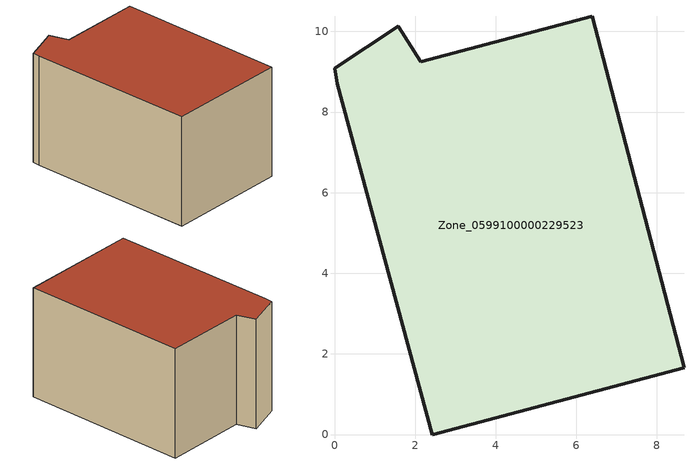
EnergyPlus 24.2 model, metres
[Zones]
Zone_0599100000229523
 floor ground (C_G): 0.07,8.7 0,9.09 1.58,10.13 2.14,9.25 6.39,10.37 8.67,1.66 2.42,0 z3.15
 wall outside (C_F): 0,9.09 0.07,8.7 2.42,0 8.67,1.66 6.39,10.37 2.14,9.25 1.58,10.13 0,9.09 z3.15:9.1
 roof outside (C_R): 2.42,0 8.67,1.66 6.39,10.37 2.14,9.25 1.58,10.13 0,9.09 0.07,8.7 z9.1
[BUILDING]
Pand.0599100000229523: North Axis=0; Terrain=City; Loads Convergence Tolerance Value=0.04; Temperature Convergence Tolerance Value=0.4; Solar Distribution=FullExterior; Maximum Number of Warmup Days=25; Minimum Number of Warmup Days=1
[Site:Location]
Rotterdam.The.Hague.AP_ZH_NLD Design_Conditions: Latitude=51.96; Longitude=4.45; Time Zone=1; Elevation=-4.5
[SITE:GROUNDTEMPERATURE:BUILDINGSURFACE]
18, 18, 18, 18, 18, 18, 18, 18, 18, 18, 18, 18
[MATERIAL] Thermal Absorptance=0.9; Solar Absorptance=0.7; Visible Absorptance=0.7
Name | Roughness | Thickness | Conductivity | Density | Specific Heat
G.TI.1946-1964 | MediumSmooth | 0.15 | 1 | 540 | 1210
F.TI.1946-1964 | Rough | 0.3 | 0.857143 | 1920 | 840
R.TI.1946-1964 | MediumRough | 0.2 | 0.277778 | 1500 | 1000
[CONSTRUCTION]
C_G: G.TI.1946-1964
C_F: F.TI.1946-1964
C_R: R.TI.1946-1964
[ZONE]
Zone_0599100000229523: Type=1; Multiplier=1; Ceiling Height=Autocalculate; Volume=Autocalculate; Floor Area=autocalculate; Part of Total Floor Area=Yes
[ZONEINFILTRATION:DESIGNFLOWRATE]
Infil_Zone_0599100000229523: Zone or ZoneList or Space or SpaceList=Zone_0599100000229523; Schedule=AlwaysOn; Design Flow Rate Calculation Method=Flow/Area; Flow Rate per Floor Area=0.003; Constant Term Coefficient=1; Temperature Term Coefficient=0; Velocity Term Coefficient=0; Velocity Squared Term Coefficient=0
[HVACTEMPLATE:ZONE:IDEALLOADSAIRSYSTEM]
Zone_0599100000229523: Maximum Heating Supply Air Temperature=50; Minimum Cooling Supply Air Temperature=13; Maximum Heating Supply Air Humidity Ratio=0.0156; Minimum Cooling Supply Air Humidity Ratio=0.0077; Heating Limit=NoLimit; Cooling Limit=NoLimit; Dehumidification Control Type=ConstantSensibleHeatRatio; Cooling Sensible Heat Ratio=0.7; Dehumidification Setpoint=60; Humidification Control Type=None; Humidification Setpoint=30; Outdoor Air Method=None; Outdoor Air Flow Rate per Person=0.00944; Outdoor Air Flow Rate per Zone Floor Area=0; Outdoor Air Flow Rate per Zone=0; Demand Controlled Ventilation Type=None; Outdoor Air Economizer Type=NoEconomizer; Heat Recovery Type=None; Sensible Heat Recovery Effectiveness=0.7; Latent Heat Recovery Effectiveness=0.65
[ZONECONTROL:THERMOSTAT]
ThermostatControl_Zone_0599100000229523: Zone or ZoneList=Zone_0599100000229523; Control Type Schedule=DualSetpointControlType; Control 1=Thermostat_Zone_0599100000229523; Temperature Difference Between Cutout And Setpoint=0
[THERMOSTATSETPOINT:DUALSETPOINT]
Thermostat_Zone_0599100000229523: Heating Setpoint Temperature Schedule=HeatingSetpoint_Zone_0599100000229523; Cooling Setpoint Temperature Schedule=CoolingSetpoint_Zone_0599100000229523
[SCHEDULE:COMPACT]
HeatingSetpoint_Zone_0599100000229523: Through: 12/31, For: AllDays, Until: 24:00, 21
CoolingSetpoint_Zone_0599100000229523: Through: 12/31, For: AllDays, Until: 24:00, 24
DualSetpointControlType: Through: 12/31, For: AllDays, Until: 24:00, 4
AlwaysOn: Through: 12/31, For: AllDays, Until: 24:00, 1
